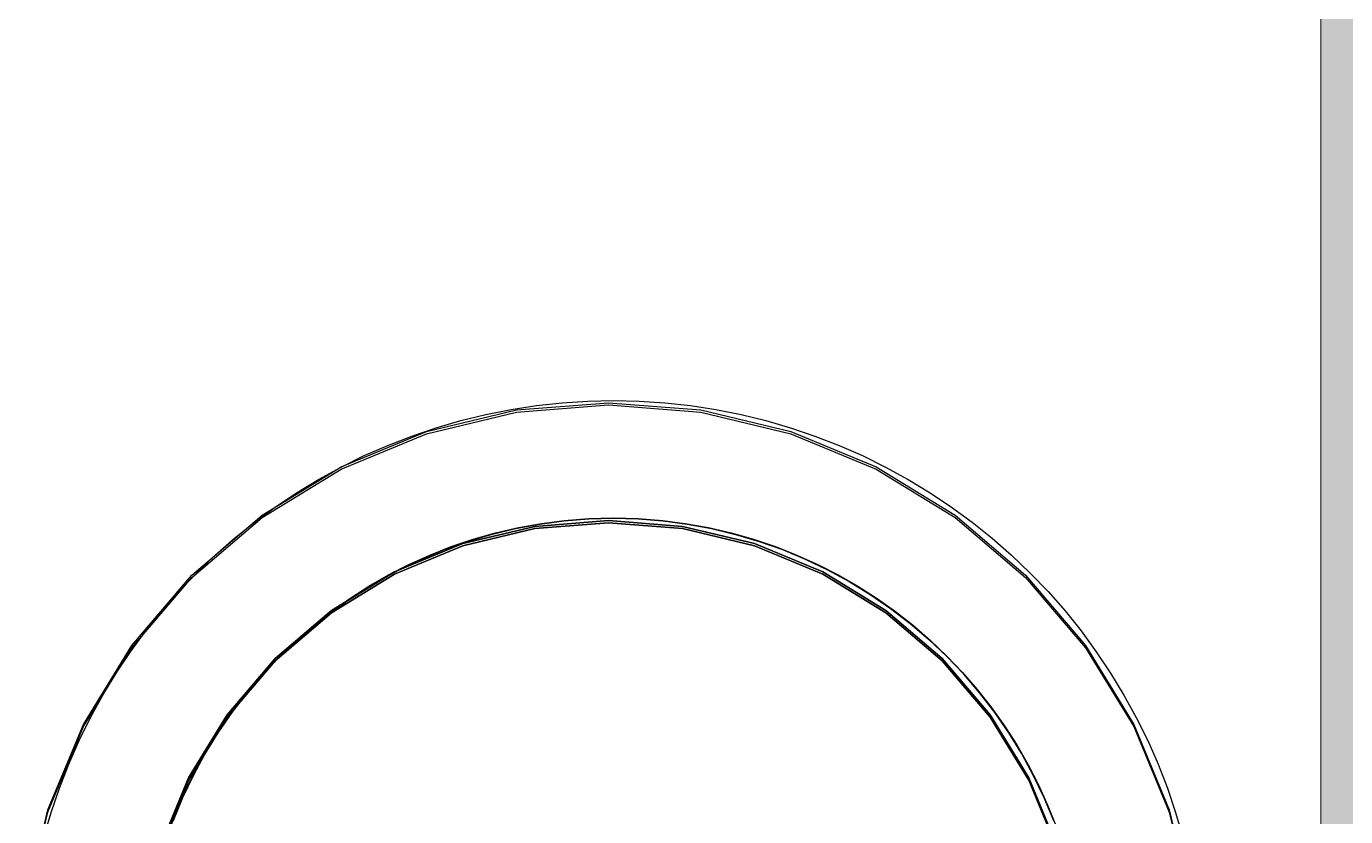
# Model space of a CAD drawing. Header units: millimetres. Extents: x 0 to 59350, y 0 to 29700.
# Drawn here: x 26876.66 to 26904.63, y 18117.38 to 18134.15 of the extents above; entities that cross this region are included whole.
import ezdxf

# ---------------------------------------------------------------- set-up
doc = ezdxf.new("R2010")
doc.units = ezdxf.units.MM
doc.linetypes.add('PUNKT2_S9', pattern=[1, 0, -1])
doc.layers.add('Slab', color=7, linetype='Continuous', lineweight=50)
doc.layers.add('Standard', color=7, linetype='Continuous', lineweight=25)

msp = doc.modelspace()

# ---------------------------------------------------------------- hatches: boundary and pattern name
at = {"layer": 'Standard', "linetype": 'PUNKT2_S9', "lineweight": 18}
msp.add_hatch(color=59, dxfattribs=at).paths.add_polyline_path([(26904.104, 18941.22), (26904.104, 18021.22), (26929.104, 18021.22), (26929.104, 18941.22)])

# ---------------------------------------------------------------- linework, layer by layer
at = {"layer": 'Slab', "color": 7, "linetype": 'Continuous', "lineweight": -3}
for p, q in [((26887.048, 18126.012), (26889.003, 18126.165)), ((26887.048, 18126.012), (26889.003, 18126.165)), ((26887.473, 18126.106), (26888.015, 18126.165)), ((26887.473, 18126.106), (26888.015, 18126.165)), ((26887.473, 18126.106), (26888.015, 18126.165)), ((26887.473, 18126.106), (26888.015, 18126.165)), ((26888.015, 18126.165), (26888.559, 18126.201)), ((26888.015, 18126.165), (26888.559, 18126.201)), ((26888.015, 18126.165), (26888.559, 18126.201)), ((26888.015, 18126.165), (26888.559, 18126.201)), ((26888.559, 18126.201), (26889.104, 18126.213)), ((26888.559, 18126.201), (26889.104, 18126.213)), ((26888.559, 18126.201), (26889.104, 18126.213)), ((26888.559, 18126.201), (26889.104, 18126.213)), ((26889.003, 18126.165), (26890.959, 18126.012)), ((26889.003, 18126.165), (26890.959, 18126.012)), ((26889.104, 18126.213), (26889.649, 18126.201)), ((26889.104, 18126.213), (26889.649, 18126.201)), ((26889.104, 18126.213), (26889.649, 18126.201)), ((26889.104, 18126.213), (26889.649, 18126.201)), ((26889.649, 18126.201), (26890.194, 18126.165)), ((26889.649, 18126.201), (26890.194, 18126.165)), ((26889.649, 18126.201), (26890.194, 18126.165)), ((26889.649, 18126.201), (26890.194, 18126.165)), ((26890.194, 18126.165), (26890.736, 18126.106)), ((26890.194, 18126.165), (26890.736, 18126.106)), ((26890.194, 18126.165), (26890.736, 18126.106)), ((26890.194, 18126.165), (26890.736, 18126.106)), ((26885.141, 18125.554), (26887.048, 18126.012)), ((26885.141, 18125.554), (26887.048, 18126.012)), ((26885.141, 18125.506), (26887.048, 18125.964)), ((26885.141, 18125.506), (26887.048, 18125.964)), ((26885.869, 18125.787), (26886.399, 18125.917)), ((26885.869, 18125.787), (26886.399, 18125.917)), ((26885.869, 18125.787), (26886.399, 18125.917)), ((26885.869, 18125.787), (26886.399, 18125.917)), ((26886.399, 18125.917), (26886.934, 18126.023)), ((26886.399, 18125.917), (26886.934, 18126.023)), ((26886.399, 18125.917), (26886.934, 18126.023)), ((26886.399, 18125.917), (26886.934, 18126.023)), ((26886.934, 18126.023), (26887.473, 18126.106)), ((26886.934, 18126.023), (26887.473, 18126.106)), ((26886.934, 18126.023), (26887.473, 18126.106)), ((26886.934, 18126.023), (26887.473, 18126.106)), ((26887.048, 18125.964), (26889.003, 18126.118)), ((26887.048, 18125.964), (26889.003, 18126.118)), ((26889.003, 18126.118), (26890.959, 18125.964)), ((26889.003, 18126.118), (26890.959, 18125.964)), ((26890.736, 18126.106), (26891.275, 18126.023)), ((26890.736, 18126.106), (26891.275, 18126.023)), ((26890.736, 18126.106), (26891.275, 18126.023)), ((26890.736, 18126.106), (26891.275, 18126.023)), ((26890.959, 18126.012), (26892.866, 18125.554)), ((26890.959, 18126.012), (26892.866, 18125.554)), ((26890.959, 18125.964), (26892.866, 18125.506)), ((26890.959, 18125.964), (26892.866, 18125.506)), ((26891.275, 18126.023), (26891.81, 18125.917)), ((26891.275, 18126.023), (26891.81, 18125.917)), ((26891.275, 18126.023), (26891.81, 18125.917)), ((26891.275, 18126.023), (26891.81, 18125.917)), ((26891.81, 18125.917), (26892.339, 18125.787)), ((26891.81, 18125.917), (26892.339, 18125.787)), ((26891.81, 18125.917), (26892.339, 18125.787)), ((26891.81, 18125.917), (26892.339, 18125.787)), ((26884.829, 18125.459), (26885.345, 18125.634)), ((26884.829, 18125.459), (26885.345, 18125.634)), ((26884.829, 18125.459), (26885.345, 18125.634)), ((26884.829, 18125.459), (26885.345, 18125.634)), ((26885.345, 18125.634), (26885.869, 18125.787)), ((26885.345, 18125.634), (26885.869, 18125.787)), ((26885.345, 18125.634), (26885.869, 18125.787)), ((26885.345, 18125.634), (26885.869, 18125.787)), ((26892.339, 18125.787), (26892.863, 18125.634)), ((26892.339, 18125.787), (26892.863, 18125.634)), ((26892.339, 18125.787), (26892.863, 18125.634)), ((26892.339, 18125.787), (26892.863, 18125.634)), ((26892.863, 18125.634), (26893.379, 18125.459)), ((26892.863, 18125.634), (26893.379, 18125.459)), ((26892.863, 18125.634), (26893.379, 18125.459)), ((26892.863, 18125.634), (26893.379, 18125.459)), ((26883.329, 18124.803), (26885.141, 18125.554)), ((26883.329, 18124.803), (26885.141, 18125.554)), ((26883.329, 18124.756), (26885.141, 18125.506)), ((26883.329, 18124.756), (26885.141, 18125.506)), ((26884.321, 18125.261), (26884.829, 18125.459)), ((26884.321, 18125.261), (26884.829, 18125.459)), ((26884.321, 18125.261), (26884.829, 18125.459)), ((26884.321, 18125.261), (26884.829, 18125.459)), ((26892.866, 18125.554), (26894.678, 18124.803)), ((26892.866, 18125.554), (26894.678, 18124.803)), ((26892.866, 18125.506), (26894.678, 18124.756)), ((26892.866, 18125.506), (26894.678, 18124.756)), ((26893.379, 18125.459), (26893.888, 18125.261)), ((26893.379, 18125.459), (26893.888, 18125.261)), ((26893.379, 18125.459), (26893.888, 18125.261)), ((26893.379, 18125.459), (26893.888, 18125.261)), ((26883.332, 18124.801), (26883.821, 18125.042)), ((26883.332, 18124.801), (26883.821, 18125.042)), ((26883.332, 18124.801), (26883.821, 18125.042)), ((26883.332, 18124.801), (26883.821, 18125.042)), ((26883.821, 18125.042), (26884.321, 18125.261)), ((26883.821, 18125.042), (26884.321, 18125.261)), ((26883.821, 18125.042), (26884.321, 18125.261)), ((26883.821, 18125.042), (26884.321, 18125.261)), ((26893.888, 18125.261), (26894.387, 18125.042)), ((26893.888, 18125.261), (26894.387, 18125.042)), ((26893.888, 18125.261), (26894.387, 18125.042)), ((26893.888, 18125.261), (26894.387, 18125.042)), ((26894.387, 18125.042), (26894.876, 18124.801)), ((26894.387, 18125.042), (26894.876, 18124.801)), ((26894.387, 18125.042), (26894.876, 18124.801)), ((26894.387, 18125.042), (26894.876, 18124.801)), ((26881.656, 18123.778), (26883.329, 18124.803)), ((26881.656, 18123.778), (26883.329, 18124.803)), ((26881.656, 18123.731), (26883.329, 18124.756)), ((26881.656, 18123.731), (26883.329, 18124.756)), ((26882.854, 18124.538), (26883.332, 18124.801)), ((26882.854, 18124.538), (26883.332, 18124.801)), ((26882.854, 18124.538), (26883.332, 18124.801)), ((26882.854, 18124.538), (26883.332, 18124.801)), ((26894.678, 18124.803), (26896.351, 18123.778)), ((26894.678, 18124.803), (26896.351, 18123.778)), ((26894.678, 18124.756), (26896.351, 18123.731)), ((26894.678, 18124.756), (26896.351, 18123.731)), ((26894.876, 18124.801), (26895.354, 18124.538)), ((26894.876, 18124.801), (26895.354, 18124.538)), ((26894.876, 18124.801), (26895.354, 18124.538)), ((26894.876, 18124.801), (26895.354, 18124.538)), ((26882.388, 18124.255), (26882.854, 18124.538)), ((26882.388, 18124.255), (26882.854, 18124.538)), ((26882.388, 18124.255), (26882.854, 18124.538)), ((26882.388, 18124.255), (26882.854, 18124.538)), ((26895.354, 18124.538), (26895.82, 18124.255)), ((26895.354, 18124.538), (26895.82, 18124.255)), ((26895.354, 18124.538), (26895.82, 18124.255)), ((26895.354, 18124.538), (26895.82, 18124.255)), ((26881.934, 18123.952), (26882.388, 18124.255)), ((26881.934, 18123.952), (26882.388, 18124.255)), ((26881.934, 18123.952), (26882.388, 18124.255)), ((26881.934, 18123.952), (26882.388, 18124.255)), ((26895.82, 18124.255), (26896.274, 18123.952)), ((26895.82, 18124.255), (26896.274, 18123.952)), ((26895.82, 18124.255), (26896.274, 18123.952)), ((26895.82, 18124.255), (26896.274, 18123.952)), ((26881.495, 18123.63), (26881.934, 18123.952)), ((26881.495, 18123.63), (26881.934, 18123.952)), ((26881.495, 18123.63), (26881.934, 18123.952)), ((26881.495, 18123.63), (26881.934, 18123.952)), ((26896.274, 18123.952), (26896.714, 18123.63)), ((26896.274, 18123.952), (26896.714, 18123.63)), ((26896.274, 18123.952), (26896.714, 18123.63)), ((26896.274, 18123.952), (26896.714, 18123.63)), ((26880.165, 18122.504), (26881.656, 18123.778)), ((26880.165, 18122.504), (26881.656, 18123.778)), ((26880.165, 18122.457), (26881.656, 18123.731)), ((26880.165, 18122.457), (26881.656, 18123.731)), ((26881.069, 18123.289), (26881.495, 18123.63)), ((26881.069, 18123.289), (26881.495, 18123.63)), ((26881.069, 18123.289), (26881.495, 18123.63)), ((26881.069, 18123.289), (26881.495, 18123.63)), ((26889.003, 18123.665), (26887.439, 18123.542)), ((26887.439, 18123.542), (26889.003, 18123.665)), ((26889.003, 18123.618), (26887.439, 18123.495)), ((26887.439, 18123.495), (26889.003, 18123.618)), ((26888.059, 18123.658), (26887.54, 18123.59)), ((26887.54, 18123.59), (26888.059, 18123.658)), ((26887.54, 18123.59), (26888.059, 18123.658)), ((26888.059, 18123.658), (26887.54, 18123.59)), ((26887.54, 18123.59), (26888.059, 18123.658)), ((26888.059, 18123.658), (26887.54, 18123.59)), ((26888.581, 18123.699), (26888.059, 18123.658)), ((26888.059, 18123.658), (26888.581, 18123.699)), ((26888.059, 18123.658), (26888.581, 18123.699)), ((26888.581, 18123.699), (26888.059, 18123.658)), ((26888.059, 18123.658), (26888.581, 18123.699)), ((26888.581, 18123.699), (26888.059, 18123.658)), ((26889.104, 18123.713), (26888.581, 18123.699)), ((26888.581, 18123.699), (26889.104, 18123.713)), ((26888.581, 18123.699), (26889.104, 18123.713)), ((26889.104, 18123.713), (26888.581, 18123.699)), ((26888.581, 18123.699), (26889.104, 18123.713)), ((26889.104, 18123.713), (26888.581, 18123.699)), ((26890.568, 18123.542), (26889.003, 18123.665)), ((26889.003, 18123.665), (26890.568, 18123.542)), ((26890.568, 18123.495), (26889.003, 18123.618)), ((26889.003, 18123.618), (26890.568, 18123.495)), ((26889.627, 18123.699), (26889.104, 18123.713)), ((26889.104, 18123.713), (26889.627, 18123.699)), ((26889.104, 18123.713), (26889.627, 18123.699)), ((26889.627, 18123.699), (26889.104, 18123.713)), ((26889.104, 18123.713), (26889.627, 18123.699)), ((26889.627, 18123.699), (26889.104, 18123.713)), ((26890.149, 18123.658), (26889.627, 18123.699)), ((26889.627, 18123.699), (26890.149, 18123.658)), ((26889.627, 18123.699), (26890.149, 18123.658)), ((26890.149, 18123.658), (26889.627, 18123.699)), ((26889.627, 18123.699), (26890.149, 18123.658)), ((26890.149, 18123.658), (26889.627, 18123.699)), ((26890.668, 18123.59), (26890.149, 18123.658)), ((26890.149, 18123.658), (26890.668, 18123.59)), ((26890.149, 18123.658), (26890.668, 18123.59)), ((26890.668, 18123.59), (26890.149, 18123.658)), ((26890.149, 18123.658), (26890.668, 18123.59)), ((26890.668, 18123.59), (26890.149, 18123.658)), ((26896.351, 18123.778), (26897.842, 18122.504)), ((26896.351, 18123.778), (26897.842, 18122.504)), ((26896.351, 18123.731), (26897.842, 18122.457)), ((26896.351, 18123.731), (26897.842, 18122.457)), ((26896.714, 18123.63), (26897.139, 18123.289)), ((26896.714, 18123.63), (26897.139, 18123.289)), ((26896.714, 18123.63), (26897.139, 18123.289)), ((26896.714, 18123.63), (26897.139, 18123.289)), ((26887.439, 18123.542), (26885.913, 18123.176)), ((26885.913, 18123.176), (26887.439, 18123.542)), ((26887.439, 18123.495), (26885.913, 18123.129)), ((26885.913, 18123.129), (26887.439, 18123.495)), ((26886.516, 18123.372), (26886.014, 18123.224)), ((26886.014, 18123.224), (26886.516, 18123.372)), ((26886.014, 18123.224), (26886.516, 18123.372)), ((26886.516, 18123.372), (26886.014, 18123.224)), ((26886.014, 18123.224), (26886.516, 18123.372)), ((26886.516, 18123.372), (26886.014, 18123.224)), ((26887.025, 18123.494), (26886.516, 18123.372)), ((26886.516, 18123.372), (26887.025, 18123.494)), ((26886.516, 18123.372), (26887.025, 18123.494)), ((26887.025, 18123.494), (26886.516, 18123.372)), ((26886.516, 18123.372), (26887.025, 18123.494)), ((26887.025, 18123.494), (26886.516, 18123.372)), ((26887.54, 18123.59), (26887.025, 18123.494)), ((26887.025, 18123.494), (26887.54, 18123.59)), ((26887.025, 18123.494), (26887.54, 18123.59)), ((26887.54, 18123.59), (26887.025, 18123.494)), ((26887.025, 18123.494), (26887.54, 18123.59)), ((26887.54, 18123.59), (26887.025, 18123.494)), ((26892.094, 18123.176), (26890.568, 18123.542)), ((26890.568, 18123.542), (26892.094, 18123.176)), ((26892.094, 18123.129), (26890.568, 18123.495)), ((26890.568, 18123.495), (26892.094, 18123.129)), ((26891.183, 18123.494), (26890.668, 18123.59)), ((26890.668, 18123.59), (26891.183, 18123.494)), ((26890.668, 18123.59), (26891.183, 18123.494)), ((26891.183, 18123.494), (26890.668, 18123.59)), ((26890.668, 18123.59), (26891.183, 18123.494)), ((26891.183, 18123.494), (26890.668, 18123.59)), ((26891.692, 18123.372), (26891.183, 18123.494)), ((26891.183, 18123.494), (26891.692, 18123.372)), ((26891.183, 18123.494), (26891.692, 18123.372)), ((26891.692, 18123.372), (26891.183, 18123.494)), ((26891.183, 18123.494), (26891.692, 18123.372)), ((26891.692, 18123.372), (26891.183, 18123.494)), ((26892.194, 18123.224), (26891.692, 18123.372)), ((26891.692, 18123.372), (26892.194, 18123.224)), ((26891.692, 18123.372), (26892.194, 18123.224)), ((26892.194, 18123.224), (26891.692, 18123.372)), ((26891.692, 18123.372), (26892.194, 18123.224)), ((26892.194, 18123.224), (26891.692, 18123.372)), ((26880.659, 18122.929), (26881.069, 18123.289)), ((26880.659, 18122.929), (26881.069, 18123.289)), ((26880.659, 18122.929), (26881.069, 18123.289)), ((26880.659, 18122.929), (26881.069, 18123.289)), ((26885.913, 18123.176), (26884.463, 18122.575)), ((26884.463, 18122.575), (26885.913, 18123.176)), ((26885.913, 18123.129), (26884.463, 18122.528)), ((26884.463, 18122.528), (26885.913, 18123.129)), ((26885.52, 18123.049), (26885.037, 18122.848)), ((26885.037, 18122.848), (26885.52, 18123.049)), ((26885.037, 18122.848), (26885.52, 18123.049)), ((26885.52, 18123.049), (26885.037, 18122.848)), ((26885.037, 18122.848), (26885.52, 18123.049)), ((26885.52, 18123.049), (26885.037, 18122.848)), ((26886.014, 18123.224), (26885.52, 18123.049)), ((26885.52, 18123.049), (26886.014, 18123.224)), ((26885.52, 18123.049), (26886.014, 18123.224)), ((26886.014, 18123.224), (26885.52, 18123.049)), ((26885.52, 18123.049), (26886.014, 18123.224)), ((26886.014, 18123.224), (26885.52, 18123.049)), ((26893.543, 18122.575), (26892.094, 18123.176)), ((26892.094, 18123.176), (26893.543, 18122.575)), ((26893.543, 18122.528), (26892.094, 18123.129)), ((26892.094, 18123.129), (26893.543, 18122.528)), ((26892.688, 18123.049), (26892.194, 18123.224)), ((26892.194, 18123.224), (26892.688, 18123.049)), ((26892.194, 18123.224), (26892.688, 18123.049)), ((26892.688, 18123.049), (26892.194, 18123.224)), ((26892.194, 18123.224), (26892.688, 18123.049)), ((26892.688, 18123.049), (26892.194, 18123.224)), ((26893.171, 18122.848), (26892.688, 18123.049)), ((26892.688, 18123.049), (26893.171, 18122.848)), ((26892.688, 18123.049), (26893.171, 18122.848)), ((26893.171, 18122.848), (26892.688, 18123.049)), ((26892.688, 18123.049), (26893.171, 18122.848)), ((26893.171, 18122.848), (26892.688, 18123.049)), ((26897.139, 18123.289), (26897.549, 18122.929)), ((26897.139, 18123.289), (26897.549, 18122.929)), ((26897.139, 18123.289), (26897.549, 18122.929)), ((26897.139, 18123.289), (26897.549, 18122.929)), ((26880.265, 18122.552), (26880.659, 18122.929)), ((26880.265, 18122.552), (26880.659, 18122.929)), ((26880.265, 18122.552), (26880.659, 18122.929)), ((26880.265, 18122.552), (26880.659, 18122.929)), ((26885.037, 18122.848), (26884.564, 18122.623)), ((26884.564, 18122.623), (26885.037, 18122.848)), ((26884.564, 18122.623), (26885.037, 18122.848)), ((26885.037, 18122.848), (26884.564, 18122.623)), ((26884.564, 18122.623), (26885.037, 18122.848)), ((26885.037, 18122.848), (26884.564, 18122.623)), ((26893.644, 18122.623), (26893.171, 18122.848)), ((26893.171, 18122.848), (26893.644, 18122.623)), ((26893.171, 18122.848), (26893.644, 18122.623)), ((26893.644, 18122.623), (26893.171, 18122.848)), ((26893.171, 18122.848), (26893.644, 18122.623)), ((26893.644, 18122.623), (26893.171, 18122.848)), ((26897.549, 18122.929), (26897.943, 18122.552)), ((26897.549, 18122.929), (26897.943, 18122.552)), ((26897.549, 18122.929), (26897.943, 18122.552)), ((26897.549, 18122.929), (26897.943, 18122.552)), ((26878.891, 18121.013), (26880.165, 18122.504)), ((26878.891, 18121.013), (26880.165, 18122.504)), ((26879.888, 18122.158), (26880.265, 18122.552)), ((26879.888, 18122.158), (26880.265, 18122.552)), ((26879.888, 18122.158), (26880.265, 18122.552)), ((26879.888, 18122.158), (26880.265, 18122.552)), ((26884.463, 18122.575), (26883.126, 18121.756)), ((26883.126, 18121.756), (26884.463, 18122.575)), ((26884.463, 18122.528), (26883.126, 18121.708)), ((26883.126, 18121.708), (26884.463, 18122.528)), ((26884.564, 18122.623), (26884.104, 18122.373)), ((26884.104, 18122.373), (26884.564, 18122.623)), ((26884.104, 18122.373), (26884.564, 18122.623)), ((26884.564, 18122.623), (26884.104, 18122.373)), ((26884.104, 18122.373), (26884.564, 18122.623)), ((26884.564, 18122.623), (26884.104, 18122.373)), ((26894.881, 18121.756), (26893.543, 18122.575)), ((26893.543, 18122.575), (26894.881, 18121.756)), ((26894.881, 18121.708), (26893.543, 18122.528)), ((26893.543, 18122.528), (26894.881, 18121.708)), ((26894.104, 18122.373), (26893.644, 18122.623)), ((26893.644, 18122.623), (26894.104, 18122.373)), ((26893.644, 18122.623), (26894.104, 18122.373)), ((26894.104, 18122.373), (26893.644, 18122.623)), ((26893.644, 18122.623), (26894.104, 18122.373)), ((26894.104, 18122.373), (26893.644, 18122.623)), ((26897.842, 18122.504), (26899.116, 18121.013)), ((26897.842, 18122.504), (26899.116, 18121.013)), ((26897.943, 18122.552), (26898.32, 18122.158)), ((26897.943, 18122.552), (26898.32, 18122.158)), ((26897.943, 18122.552), (26898.32, 18122.158)), ((26897.943, 18122.552), (26898.32, 18122.158)), ((26878.891, 18120.965), (26880.165, 18122.457)), ((26878.891, 18120.965), (26880.165, 18122.457)), ((26884.104, 18122.373), (26883.658, 18122.1)), ((26883.658, 18122.1), (26884.104, 18122.373)), ((26883.658, 18122.1), (26884.104, 18122.373)), ((26884.104, 18122.373), (26883.658, 18122.1)), ((26883.658, 18122.1), (26884.104, 18122.373)), ((26884.104, 18122.373), (26883.658, 18122.1)), ((26894.551, 18122.1), (26894.104, 18122.373)), ((26894.104, 18122.373), (26894.551, 18122.1)), ((26894.104, 18122.373), (26894.551, 18122.1)), ((26894.551, 18122.1), (26894.104, 18122.373)), ((26894.104, 18122.373), (26894.551, 18122.1)), ((26894.551, 18122.1), (26894.104, 18122.373)), ((26897.842, 18122.457), (26899.116, 18120.965)), ((26897.842, 18122.457), (26899.116, 18120.965)), ((26879.529, 18121.748), (26879.888, 18122.158)), ((26879.529, 18121.748), (26879.888, 18122.158)), ((26879.529, 18121.748), (26879.888, 18122.158)), ((26879.529, 18121.748), (26879.888, 18122.158)), ((26883.658, 18122.1), (26883.226, 18121.803)), ((26883.226, 18121.803), (26883.658, 18122.1)), ((26883.226, 18121.803), (26883.658, 18122.1)), ((26883.658, 18122.1), (26883.226, 18121.803)), ((26883.226, 18121.803), (26883.658, 18122.1)), ((26883.658, 18122.1), (26883.226, 18121.803)), ((26894.982, 18121.803), (26894.551, 18122.1)), ((26894.551, 18122.1), (26894.982, 18121.803)), ((26894.551, 18122.1), (26894.982, 18121.803)), ((26894.982, 18121.803), (26894.551, 18122.1)), ((26894.551, 18122.1), (26894.982, 18121.803)), ((26894.982, 18121.803), (26894.551, 18122.1)), ((26898.32, 18122.158), (26898.68, 18121.748)), ((26898.32, 18122.158), (26898.68, 18121.748)), ((26898.32, 18122.158), (26898.68, 18121.748)), ((26898.32, 18122.158), (26898.68, 18121.748)), ((26879.187, 18121.323), (26879.529, 18121.748)), ((26879.187, 18121.323), (26879.529, 18121.748)), ((26879.187, 18121.323), (26879.529, 18121.748)), ((26879.187, 18121.323), (26879.529, 18121.748)), ((26883.126, 18121.756), (26881.932, 18120.737)), ((26881.932, 18120.737), (26883.126, 18121.756)), ((26883.126, 18121.708), (26881.932, 18120.689)), ((26881.932, 18120.689), (26883.126, 18121.708)), ((26883.226, 18121.803), (26882.811, 18121.484)), ((26882.811, 18121.484), (26883.226, 18121.803)), ((26882.811, 18121.484), (26883.226, 18121.803)), ((26883.226, 18121.803), (26882.811, 18121.484)), ((26882.811, 18121.484), (26883.226, 18121.803)), ((26883.226, 18121.803), (26882.811, 18121.484)), ((26896.074, 18120.737), (26894.881, 18121.756)), ((26894.881, 18121.756), (26896.074, 18120.737)), ((26896.074, 18120.689), (26894.881, 18121.708)), ((26894.881, 18121.708), (26896.074, 18120.689)), ((26895.397, 18121.484), (26894.982, 18121.803)), ((26894.982, 18121.803), (26895.397, 18121.484)), ((26894.982, 18121.803), (26895.397, 18121.484)), ((26895.397, 18121.484), (26894.982, 18121.803)), ((26894.982, 18121.803), (26895.397, 18121.484)), ((26895.397, 18121.484), (26894.982, 18121.803)), ((26898.68, 18121.748), (26899.021, 18121.323)), ((26898.68, 18121.748), (26899.021, 18121.323)), ((26898.68, 18121.748), (26899.021, 18121.323)), ((26898.68, 18121.748), (26899.021, 18121.323)), ((26882.811, 18121.484), (26882.413, 18121.144)), ((26882.413, 18121.144), (26882.811, 18121.484)), ((26882.413, 18121.144), (26882.811, 18121.484)), ((26882.811, 18121.484), (26882.413, 18121.144)), ((26882.413, 18121.144), (26882.811, 18121.484)), ((26882.811, 18121.484), (26882.413, 18121.144)), ((26895.795, 18121.144), (26895.397, 18121.484)), ((26895.397, 18121.484), (26895.795, 18121.144)), ((26895.397, 18121.484), (26895.795, 18121.144)), ((26895.795, 18121.144), (26895.397, 18121.484)), ((26895.397, 18121.484), (26895.795, 18121.144)), ((26895.795, 18121.144), (26895.397, 18121.484)), ((26878.865, 18120.883), (26879.187, 18121.323)), ((26878.865, 18120.883), (26879.187, 18121.323)), ((26878.865, 18120.883), (26879.187, 18121.323)), ((26878.865, 18120.883), (26879.187, 18121.323)), ((26882.413, 18121.144), (26882.033, 18120.784)), ((26882.033, 18120.784), (26882.413, 18121.144)), ((26882.033, 18120.784), (26882.413, 18121.144)), ((26882.413, 18121.144), (26882.033, 18120.784)), ((26882.033, 18120.784), (26882.413, 18121.144)), ((26882.413, 18121.144), (26882.033, 18120.784)), ((26896.175, 18120.784), (26895.795, 18121.144)), ((26895.795, 18121.144), (26896.175, 18120.784)), ((26895.795, 18121.144), (26896.175, 18120.784)), ((26896.175, 18120.784), (26895.795, 18121.144)), ((26895.795, 18121.144), (26896.175, 18120.784)), ((26896.175, 18120.784), (26895.795, 18121.144)), ((26899.021, 18121.323), (26899.344, 18120.883)), ((26899.021, 18121.323), (26899.344, 18120.883)), ((26899.021, 18121.323), (26899.344, 18120.883)), ((26899.021, 18121.323), (26899.344, 18120.883)), ((26877.866, 18119.34), (26878.891, 18121.013)), ((26877.866, 18119.34), (26878.891, 18121.013)), ((26877.866, 18119.293), (26878.891, 18120.965)), ((26877.866, 18119.293), (26878.891, 18120.965)), ((26878.562, 18120.429), (26878.865, 18120.883)), ((26878.562, 18120.429), (26878.865, 18120.883)), ((26878.562, 18120.429), (26878.865, 18120.883)), ((26878.562, 18120.429), (26878.865, 18120.883)), ((26899.116, 18121.013), (26900.141, 18119.34)), ((26899.116, 18121.013), (26900.141, 18119.34)), ((26899.116, 18120.965), (26900.141, 18119.293)), ((26899.116, 18120.965), (26900.141, 18119.293)), ((26899.344, 18120.883), (26899.647, 18120.429)), ((26899.344, 18120.883), (26899.647, 18120.429)), ((26899.344, 18120.883), (26899.647, 18120.429)), ((26899.344, 18120.883), (26899.647, 18120.429)), ((26881.932, 18120.737), (26880.913, 18119.543)), ((26880.913, 18119.543), (26881.932, 18120.737)), ((26881.932, 18120.689), (26880.913, 18119.496)), ((26880.913, 18119.496), (26881.932, 18120.689)), ((26882.033, 18120.784), (26881.673, 18120.404)), ((26881.673, 18120.404), (26882.033, 18120.784)), ((26881.673, 18120.404), (26882.033, 18120.784)), ((26882.033, 18120.784), (26881.673, 18120.404)), ((26881.673, 18120.404), (26882.033, 18120.784)), ((26882.033, 18120.784), (26881.673, 18120.404)), ((26897.094, 18119.543), (26896.074, 18120.737)), ((26896.074, 18120.737), (26897.094, 18119.543)), ((26897.094, 18119.496), (26896.074, 18120.689)), ((26896.074, 18120.689), (26897.094, 18119.496)), ((26896.536, 18120.404), (26896.175, 18120.784)), ((26896.175, 18120.784), (26896.536, 18120.404)), ((26896.175, 18120.784), (26896.536, 18120.404)), ((26896.536, 18120.404), (26896.175, 18120.784)), ((26896.175, 18120.784), (26896.536, 18120.404)), ((26896.536, 18120.404), (26896.175, 18120.784)), ((26878.279, 18119.963), (26878.562, 18120.429)), ((26878.279, 18119.963), (26878.562, 18120.429)), ((26878.279, 18119.963), (26878.562, 18120.429)), ((26878.279, 18119.963), (26878.562, 18120.429)), ((26881.673, 18120.404), (26881.333, 18120.006)), ((26881.333, 18120.006), (26881.673, 18120.404)), ((26881.333, 18120.006), (26881.673, 18120.404)), ((26881.673, 18120.404), (26881.333, 18120.006)), ((26881.333, 18120.006), (26881.673, 18120.404)), ((26881.673, 18120.404), (26881.333, 18120.006)), ((26896.876, 18120.006), (26896.536, 18120.404)), ((26896.536, 18120.404), (26896.876, 18120.006)), ((26896.536, 18120.404), (26896.876, 18120.006)), ((26896.876, 18120.006), (26896.536, 18120.404)), ((26896.536, 18120.404), (26896.876, 18120.006)), ((26896.876, 18120.006), (26896.536, 18120.404)), ((26899.647, 18120.429), (26899.929, 18119.963)), ((26899.647, 18120.429), (26899.929, 18119.963)), ((26899.647, 18120.429), (26899.929, 18119.963)), ((26899.647, 18120.429), (26899.929, 18119.963)), ((26881.333, 18120.006), (26881.014, 18119.591)), ((26881.014, 18119.591), (26881.333, 18120.006)), ((26881.014, 18119.591), (26881.333, 18120.006)), ((26881.333, 18120.006), (26881.014, 18119.591)), ((26881.014, 18119.591), (26881.333, 18120.006)), ((26881.333, 18120.006), (26881.014, 18119.591)), ((26897.194, 18119.591), (26896.876, 18120.006)), ((26896.876, 18120.006), (26897.194, 18119.591)), ((26896.876, 18120.006), (26897.194, 18119.591)), ((26897.194, 18119.591), (26896.876, 18120.006)), ((26896.876, 18120.006), (26897.194, 18119.591)), ((26897.194, 18119.591), (26896.876, 18120.006)), ((26878.016, 18119.485), (26878.279, 18119.963)), ((26878.016, 18119.485), (26878.279, 18119.963)), ((26878.016, 18119.485), (26878.279, 18119.963)), ((26878.016, 18119.485), (26878.279, 18119.963)), ((26899.929, 18119.963), (26900.192, 18119.485)), ((26899.929, 18119.963), (26900.192, 18119.485)), ((26899.929, 18119.963), (26900.192, 18119.485)), ((26899.929, 18119.963), (26900.192, 18119.485)), ((26877.775, 18118.996), (26878.016, 18119.485)), ((26877.775, 18118.996), (26878.016, 18119.485)), ((26877.775, 18118.996), (26878.016, 18119.485)), ((26877.775, 18118.996), (26878.016, 18119.485)), ((26880.913, 18119.543), (26880.093, 18118.205)), ((26880.093, 18118.205), (26880.913, 18119.543)), ((26880.913, 18119.496), (26880.093, 18118.158)), ((26880.093, 18118.158), (26880.913, 18119.496)), ((26881.014, 18119.591), (26880.717, 18119.159)), ((26880.717, 18119.159), (26881.014, 18119.591)), ((26880.717, 18119.159), (26881.014, 18119.591)), ((26881.014, 18119.591), (26880.717, 18119.159)), ((26880.717, 18119.159), (26881.014, 18119.591)), ((26881.014, 18119.591), (26880.717, 18119.159)), ((26897.913, 18118.205), (26897.094, 18119.543)), ((26897.094, 18119.543), (26897.913, 18118.205)), ((26897.913, 18118.158), (26897.094, 18119.496)), ((26897.094, 18119.496), (26897.913, 18118.158)), ((26897.491, 18119.159), (26897.194, 18119.591)), ((26897.194, 18119.591), (26897.491, 18119.159)), ((26897.194, 18119.591), (26897.491, 18119.159)), ((26897.491, 18119.159), (26897.194, 18119.591)), ((26897.194, 18119.591), (26897.491, 18119.159)), ((26897.491, 18119.159), (26897.194, 18119.591)), ((26900.192, 18119.485), (26900.433, 18118.996)), ((26900.192, 18119.485), (26900.433, 18118.996)), ((26900.192, 18119.485), (26900.433, 18118.996)), ((26900.192, 18119.485), (26900.433, 18118.996)), ((26877.115, 18117.528), (26877.866, 18119.34)), ((26877.115, 18117.528), (26877.866, 18119.34)), ((26877.115, 18117.481), (26877.866, 18119.293)), ((26877.115, 18117.481), (26877.866, 18119.293)), ((26880.717, 18119.159), (26880.444, 18118.713)), ((26880.444, 18118.713), (26880.717, 18119.159)), ((26880.444, 18118.713), (26880.717, 18119.159)), ((26880.717, 18119.159), (26880.444, 18118.713)), ((26880.444, 18118.713), (26880.717, 18119.159)), ((26880.717, 18119.159), (26880.444, 18118.713)), ((26897.764, 18118.713), (26897.491, 18119.159)), ((26897.491, 18119.159), (26897.764, 18118.713)), ((26897.491, 18119.159), (26897.764, 18118.713)), ((26897.764, 18118.713), (26897.491, 18119.159)), ((26897.491, 18119.159), (26897.764, 18118.713)), ((26897.764, 18118.713), (26897.491, 18119.159)), ((26900.141, 18119.34), (26900.892, 18117.528)), ((26900.141, 18119.34), (26900.892, 18117.528)), ((26900.141, 18119.293), (26900.892, 18117.481)), ((26900.141, 18119.293), (26900.892, 18117.481)), ((26877.556, 18118.497), (26877.775, 18118.996)), ((26877.556, 18118.497), (26877.775, 18118.996)), ((26877.556, 18118.497), (26877.775, 18118.996)), ((26877.556, 18118.497), (26877.775, 18118.996)), ((26900.433, 18118.996), (26900.653, 18118.497)), ((26900.433, 18118.996), (26900.653, 18118.497)), ((26900.433, 18118.996), (26900.653, 18118.497)), ((26900.433, 18118.996), (26900.653, 18118.497)), ((26880.444, 18118.713), (26880.194, 18118.253)), ((26880.194, 18118.253), (26880.444, 18118.713)), ((26880.194, 18118.253), (26880.444, 18118.713)), ((26880.444, 18118.713), (26880.194, 18118.253)), ((26880.194, 18118.253), (26880.444, 18118.713)), ((26880.444, 18118.713), (26880.194, 18118.253)), ((26898.014, 18118.253), (26897.764, 18118.713)), ((26897.764, 18118.713), (26898.014, 18118.253)), ((26897.764, 18118.713), (26898.014, 18118.253)), ((26898.014, 18118.253), (26897.764, 18118.713)), ((26897.764, 18118.713), (26898.014, 18118.253)), ((26898.014, 18118.253), (26897.764, 18118.713)), ((26877.358, 18117.988), (26877.556, 18118.497)), ((26877.358, 18117.988), (26877.556, 18118.497)), ((26877.358, 18117.988), (26877.556, 18118.497)), ((26877.358, 18117.988), (26877.556, 18118.497)), ((26900.653, 18118.497), (26900.85, 18117.988)), ((26900.653, 18118.497), (26900.85, 18117.988)), ((26900.653, 18118.497), (26900.85, 18117.988)), ((26900.653, 18118.497), (26900.85, 18117.988)), ((26880.093, 18118.205), (26879.493, 18116.756)), ((26879.493, 18116.756), (26880.093, 18118.205)), ((26880.093, 18118.158), (26879.493, 18116.708)), ((26879.493, 18116.708), (26880.093, 18118.158)), ((26880.194, 18118.253), (26879.969, 18117.78)), ((26879.969, 18117.78), (26880.194, 18118.253)), ((26879.969, 18117.78), (26880.194, 18118.253)), ((26880.194, 18118.253), (26879.969, 18117.78)), ((26879.969, 18117.78), (26880.194, 18118.253)), ((26880.194, 18118.253), (26879.969, 18117.78)), ((26898.514, 18116.756), (26897.913, 18118.205)), ((26897.913, 18118.205), (26898.514, 18116.756)), ((26898.514, 18116.708), (26897.913, 18118.158)), ((26897.913, 18118.158), (26898.514, 18116.708)), ((26898.24, 18117.78), (26898.014, 18118.253)), ((26898.014, 18118.253), (26898.24, 18117.78)), ((26898.014, 18118.253), (26898.24, 18117.78)), ((26898.24, 18117.78), (26898.014, 18118.253)), ((26898.014, 18118.253), (26898.24, 18117.78)), ((26898.24, 18117.78), (26898.014, 18118.253)), ((26877.183, 18117.472), (26877.358, 18117.988)), ((26877.183, 18117.472), (26877.358, 18117.988)), ((26877.183, 18117.472), (26877.358, 18117.988)), ((26877.183, 18117.472), (26877.358, 18117.988)), ((26879.969, 18117.78), (26879.768, 18117.297)), ((26879.768, 18117.297), (26879.969, 18117.78)), ((26879.768, 18117.297), (26879.969, 18117.78)), ((26879.969, 18117.78), (26879.768, 18117.297)), ((26879.768, 18117.297), (26879.969, 18117.78)), ((26879.969, 18117.78), (26879.768, 18117.297)), ((26898.44, 18117.297), (26898.24, 18117.78)), ((26898.24, 18117.78), (26898.44, 18117.297)), ((26898.24, 18117.78), (26898.44, 18117.297)), ((26898.44, 18117.297), (26898.24, 18117.78)), ((26898.24, 18117.78), (26898.44, 18117.297)), ((26898.44, 18117.297), (26898.24, 18117.78)), ((26900.85, 18117.988), (26901.026, 18117.472)), ((26900.85, 18117.988), (26901.026, 18117.472)), ((26900.85, 18117.988), (26901.026, 18117.472)), ((26900.85, 18117.988), (26901.026, 18117.472)), ((26876.657, 18115.621), (26877.115, 18117.528)), ((26876.657, 18115.621), (26877.115, 18117.528)), ((26876.657, 18115.573), (26877.115, 18117.481)), ((26876.657, 18115.573), (26877.115, 18117.481)), ((26877.03, 18116.948), (26877.183, 18117.472)), ((26877.03, 18116.948), (26877.183, 18117.472)), ((26877.03, 18116.948), (26877.183, 18117.472)), ((26877.03, 18116.948), (26877.183, 18117.472)), ((26900.892, 18117.528), (26901.349, 18115.621)), ((26900.892, 18117.528), (26901.349, 18115.621)), ((26900.892, 18117.481), (26901.349, 18115.573)), ((26900.892, 18117.481), (26901.349, 18115.573)), ((26901.026, 18117.472), (26901.178, 18116.948)), ((26901.026, 18117.472), (26901.178, 18116.948)), ((26901.026, 18117.472), (26901.178, 18116.948)), ((26901.026, 18117.472), (26901.178, 18116.948))]:
    msp.add_line(p, q, dxfattribs=at)
at = {"layer": 'Slab', "color": 30, "linetype": 'Continuous', "lineweight": -3}
msp.add_circle((26889.104, 18113.72), 10, dxfattribs=at)
at = {"layer": 'Standard', "color": 36, "linetype": 'Continuous', "lineweight": 18}
msp.add_line((26904.104, 18916.22), (26904.104, 18076.22), dxfattribs=at)

doc.saveas('drawing.dxf')
